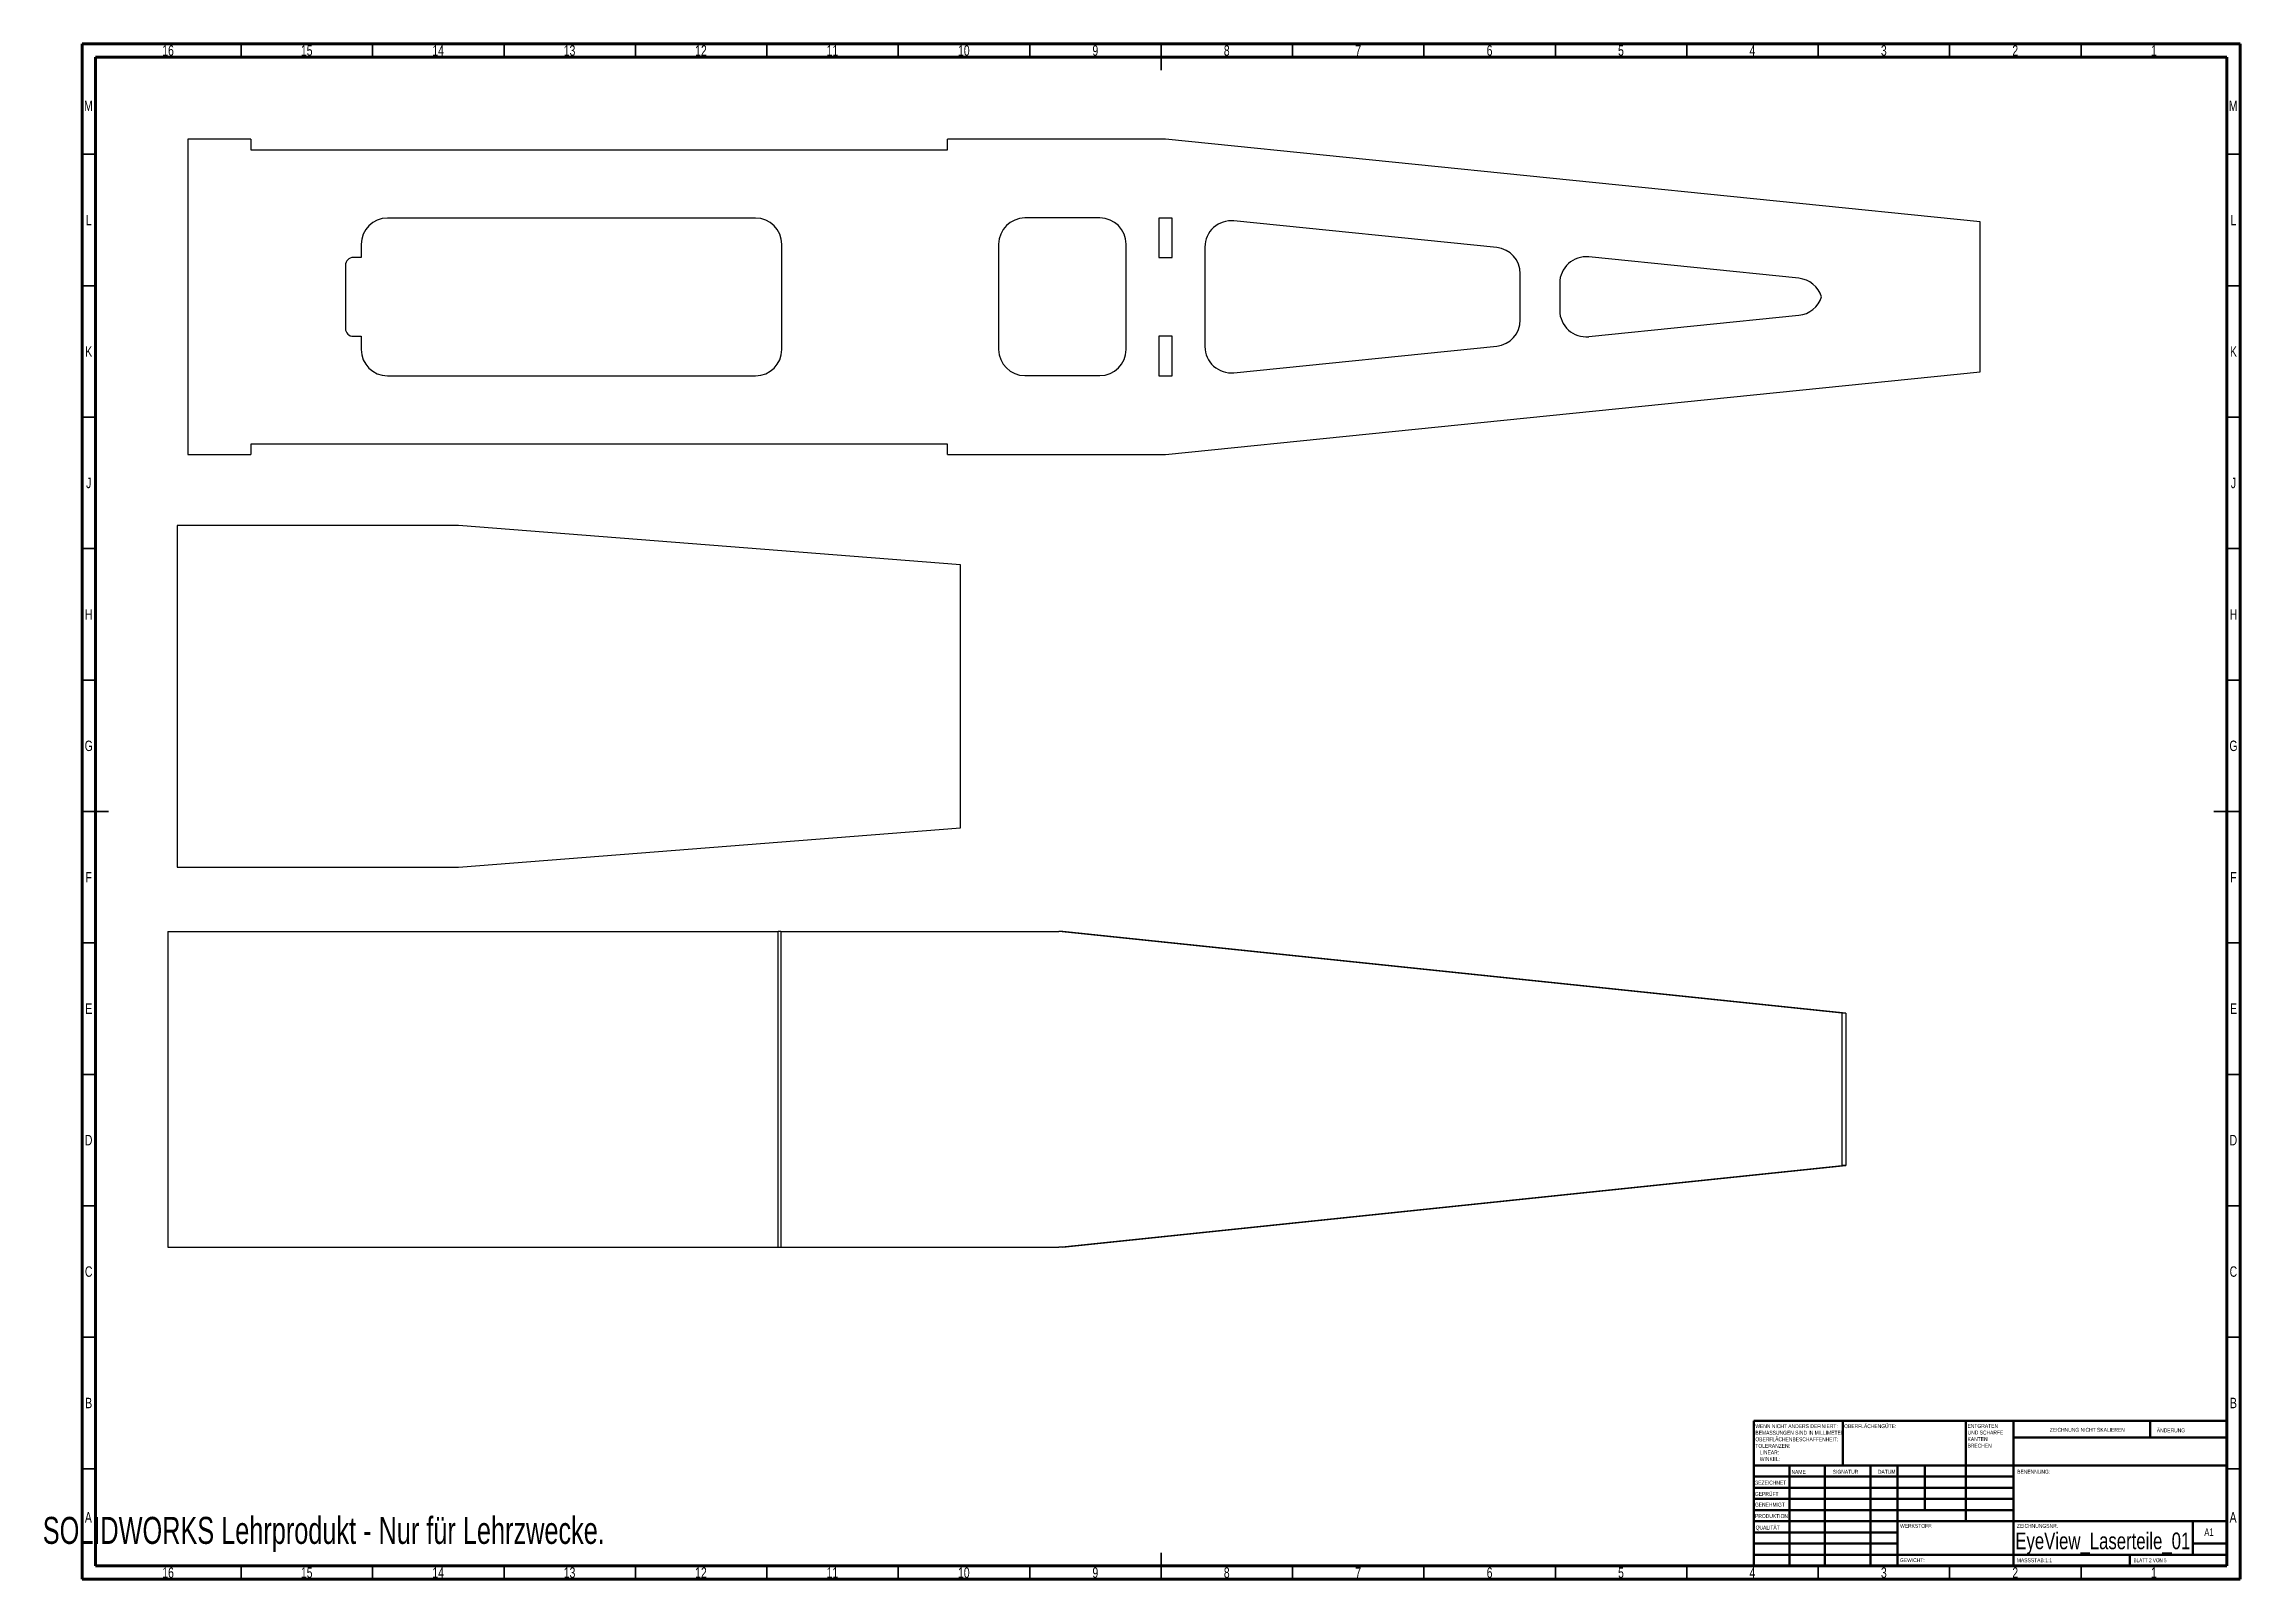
# Paper-space layout 'Blatt4' of a CAD drawing. Header units: millimetres. Extents: x 0 to 836, y 5 to 589.
import ezdxf

# ---------------------------------------------------------------- set-up
doc = ezdxf.new("R2010")
doc.units = ezdxf.units.MM
doc.styles.add('SLDTEXTSTYLE0', font='TXT', dxfattribs={"width": 0.75})
doc.styles.add('SLDTEXTSTYLE1', font='TXT', dxfattribs={"width": 0.692308})
doc.styles.add('SLDTEXTSTYLE2', font='TXT', dxfattribs={"width": 0.7})

# ---------------------------------------------------------------- blocks, each defined once
blk = doc.blocks.new('SW_NOTE_0_3')
at = {"color": 0, "linetype": 'Continuous', "lineweight": 0, "char_height": 1.5, "attachment_point": 1, "style": 'SLDTEXTSTYLE0'}
for s, insert in [('ENTGRATEN', (0, 1.93)), ('UND SCHARFE', (0, -0.57)), ('KANTEN', (0, -3.07)), ('BRECHEN', (0, -5.57))]:
    blk.add_mtext(s, dxfattribs=dict(at, insert=insert))
blk = doc.blocks.new('SW_NOTE_0_4')
at = {"color": 0, "linetype": 'Continuous', "lineweight": 0, "char_height": 1.5, "attachment_point": 1, "style": 'SLDTEXTSTYLE0'}
for s, insert in [('WENN NICHT ANDERS DEFINIERT:', (0, 1.93)), ('TOLERANZEN:', (0, -5.57)), ('OBERFLÄCHENBESCHAFFENHEIT:', (0, -3.07)), ('BEMASSUNGEN SIND IN MILLIMETER', (0, -0.57)), ('LINEAR:', (1.69, -8.07)), ('WINKEL:', (1.69, -10.57))]:
    blk.add_mtext(s, dxfattribs=dict(at, insert=insert))

psp = doc.layouts.new('Blatt4')

# ---------------------------------------------------------------- linework, layer by layer
at = {"color": 7, "linetype": 'Continuous', "lineweight": 70}
for p, q in [((15, 5), (15, 589)), ((15, 589), (836, 589)), ((836, 589), (836, 5)), ((20, 10), (20, 584)), ((20, 584), (831, 584)), ((831, 584), (831, 10)), ((831, 10), (20, 10)), ((836, 5), (15, 5))]:
    psp.add_line(p, q, dxfattribs=at)
at = {"color": 7, "linetype": 'Continuous', "lineweight": 35}
for p, q in [((75.5, 584), (75.5, 589)), ((125.5, 584), (125.5, 589)), ((175.5, 584), (175.5, 589)), ((225.5, 584), (225.5, 589)), ((275.5, 584), (275.5, 589)), ((325.5, 584), (325.5, 589)), ((375.5, 584), (375.5, 589)), ((425.5, 589), (425.5, 579)), ((425.5, 584), (425.5, 589)), ((475.5, 584), (475.5, 589)), ((525.5, 584), (525.5, 589)), ((575.5, 584), (575.5, 589)), ((625.5, 584), (625.5, 589)), ((675.5, 584), (675.5, 589)), ((725.5, 584), (725.5, 589)), ((775.5, 584), (775.5, 589)), ((20, 547), (15, 547)), ((831, 547), (836, 547)), ((20, 497), (15, 497)), ((831, 497), (836, 497)), ((20, 447), (15, 447)), ((831, 447), (836, 447)), ((20, 397), (15, 397)), ((831, 397), (836, 397)), ((20, 347), (15, 347)), ((831, 347), (836, 347)), ((15, 297), (25, 297)), ((20, 297), (15, 297)), ((836, 297), (826, 297)), ((831, 297), (836, 297)), ((20, 247), (15, 247)), ((831, 247), (836, 247)), ((20, 197), (15, 197)), ((831, 197), (836, 197)), ((20, 147), (15, 147)), ((831, 147), (836, 147)), ((20, 97), (15, 97)), ((831, 97), (836, 97)), ((20, 47), (15, 47)), ((831, 47), (836, 47)), ((75.5, 10), (75.5, 5)), ((125.5, 10), (125.5, 5)), ((175.5, 10), (175.5, 5)), ((225.5, 10), (225.5, 5)), ((275.5, 10), (275.5, 5)), ((325.5, 10), (325.5, 5)), ((375.5, 10), (375.5, 5)), ((425.5, 5), (425.5, 15)), ((425.5, 10), (425.5, 5)), ((475.5, 10), (475.5, 5)), ((525.5, 10), (525.5, 5)), ((575.5, 10), (575.5, 5)), ((625.5, 10), (625.5, 5)), ((675.5, 10), (675.5, 5)), ((725.5, 10), (725.5, 5)), ((775.5, 10), (775.5, 5))]:
    psp.add_line(p, q, dxfattribs=at)
at = {"color": 7, "linetype": 'Continuous', "lineweight": 25}
for p, q in [((55.16, 552.77), (55.16, 432.77)), ((79.16, 552.77), (55.16, 552.77)), ((79.16, 552.77), (79.16, 548.77)), ((344.16, 548.77), (344.16, 552.77)), ((427.16, 552.77), (344.16, 552.77)), ((737.16, 521.27), (427.16, 552.77)), ((79.16, 548.77), (344.16, 548.77)), ((271.16, 522.77), (131.16, 522.77)), ((402.16, 522.8), (373.68, 522.8)), ((429.66, 522.77), (424.66, 522.77)), ((424.66, 522.77), (424.66, 507.77)), ((429.66, 507.77), (429.66, 522.77)), ((553.17, 511.52), (453.17, 521.68)), ((737.16, 464.27), (737.16, 521.27)), ((121.16, 512.77), (121.16, 507.77)), ((281.16, 472.77), (281.16, 512.77)), ((363.68, 512.8), (363.68, 472.8)), ((412.16, 472.8), (412.16, 512.8)), ((442.16, 511.73), (442.16, 473.87)), ((115.16, 504.77), (115.16, 480.77)), ((121.16, 507.77), (118.16, 507.77)), ((424.66, 507.77), (429.66, 507.77)), ((562.16, 484.03), (562.16, 501.57)), ((668.17, 499.83), (588.17, 507.96)), ((577.16, 498.01), (577.16, 487.58)), ((588.17, 477.64), (668.17, 485.76)), ((118.16, 477.77), (121.16, 477.77)), ((121.16, 477.77), (121.16, 472.77)), ((429.66, 477.77), (424.66, 477.77)), ((424.66, 477.77), (424.66, 462.77)), ((429.66, 462.77), (429.66, 477.77)), ((453.17, 463.92), (553.17, 474.08)), ((131.16, 462.77), (271.16, 462.77)), ((373.68, 462.8), (402.16, 462.8)), ((424.66, 462.77), (429.66, 462.77)), ((427.16, 432.77), (737.16, 464.27)), ((344.16, 436.77), (79.16, 436.77)), ((79.16, 436.77), (79.16, 432.77)), ((344.16, 432.77), (344.16, 436.77)), ((55.16, 432.77), (79.16, 432.77)), ((344.16, 432.77), (427.16, 432.77)), ((51.15, 405.83), (51.15, 275.83)), ((158.15, 405.83), (51.15, 405.83)), ((349.15, 390.83), (158.15, 405.83)), ((349.15, 290.83), (349.15, 390.83)), ((158.15, 275.83), (349.15, 290.83)), ((51.15, 275.83), (158.15, 275.83)), ((47.63, 251.32), (47.63, 131.32)), ((47.63, 251.32), (279.85, 251.32)), ((279.85, 131.32), (279.85, 251.32)), ((280.81, 251.32), (279.85, 251.32)), ((280.81, 251.32), (280.81, 131.32)), ((280.81, 251.32), (386.63, 251.32)), ((684.47, 220.32), (386.63, 251.32)), ((388.16, 251.32), (386.63, 251.32)), ((686, 220.32), (388.16, 251.32)), ((684.47, 220.32), (684.47, 162.32)), ((686, 220.32), (684.47, 220.32)), ((686, 220.32), (686, 162.32)), ((386.63, 131.32), (684.47, 162.32)), ((388.16, 131.32), (686, 162.32)), ((686, 162.32), (684.47, 162.32)), ((47.63, 131.32), (279.85, 131.32)), ((279.85, 131.32), (280.81, 131.32)), ((280.81, 131.32), (386.63, 131.32)), ((388.16, 131.32), (386.63, 131.32))]:
    psp.add_line(p, q, dxfattribs=at)
at = {"color": 7, "linetype": 'Continuous', "lineweight": 50}
for p, q in [((651, 65.25), (831, 65.25)), ((651, 65.25), (651, 10)), ((684.8, 48.25), (684.8, 65.25)), ((731.6, 65.25), (731.6, 27)), ((749.8, 65.25), (749.8, 10)), ((831, 58.88), (749.8, 58.88)), ((801.8, 58.88), (801.8, 65.25)), ((831, 48.25), (651, 48.25)), ((749.8, 44), (651, 44)), ((664.6, 48.25), (664.6, 10)), ((677.99, 48.25), (677.99, 10)), ((695.4, 48.25), (695.4, 10)), ((705.6, 10), (705.6, 48.25)), ((716, 31.25), (716, 48.25)), ((749.8, 39.75), (651, 39.75)), ((749.8, 35.5), (651, 35.5)), ((749.8, 31.25), (651, 31.25)), ((705.6, 27), (651, 27)), ((705.6, 27), (831, 27)), ((818, 14.25), (818, 27)), ((705.6, 22.75), (651, 22.75)), ((705.6, 18.5), (651, 18.5)), ((831, 18.5), (818, 18.5)), ((651, 14.25), (831, 14.25)), ((794, 10), (794, 14.25))]:
    psp.add_line(p, q, dxfattribs=at)
at = {"color": 7, "linetype": 'Continuous', "lineweight": 25}
for centre, radius, start, end in [((131.16, 512.77), 10, 90, 180), ((271.16, 512.77), 10, 0, 90), ((373.68, 512.8), 10, 90, 180), ((402.16, 512.8), 10, 0, 90), ((452.16, 511.73), 10, 84.19792, 180), ((552.16, 501.57), 10, 0, 84.19792), ((118.16, 504.77), 3, 90, 180), ((587.16, 498.01), 10, 84.19792, 180), ((667.16, 489.88), 10, 16.94417, 84.19792), ((587.16, 487.58), 10, 180, 275.80208), ((667.16, 495.71), 10, 275.80208, 343.05583), ((118.16, 480.77), 3, 180, 270), ((552.16, 484.03), 10, 275.80208, 0), ((131.16, 472.77), 10, 180, 270), ((271.16, 472.77), 10, 270, 0), ((373.68, 472.8), 10, 180, 270), ((402.16, 472.8), 10, 270, 0), ((452.16, 473.87), 10, 180, 275.80208)]:
    psp.add_arc(centre, radius, start, end, dxfattribs=at)

# ---------------------------------------------------------------- block references
at = {"color": 7, "linetype": 'Continuous', "lineweight": 0}
for name, p in [('SW_NOTE_0_4', (651.59, 61.99)), ('SW_NOTE_0_3', (732.31, 62.07))]:
    psp.add_blockref(name, p, dxfattribs=at)

# ---------------------------------------------------------------- texts
for s, insert, char_height, attachment_point, style in [('16', (47.67, 588.47), 3.969, 2, 'SLDTEXTSTYLE0'), ('15', (100.42, 588.47), 3.969, 2, 'SLDTEXTSTYLE0'), ('14', (150.42, 588.47), 3.969, 2, 'SLDTEXTSTYLE0'), ('13', (200.42, 588.47), 3.969, 2, 'SLDTEXTSTYLE0'), ('12', (250.42, 588.47), 3.969, 2, 'SLDTEXTSTYLE0'), ('11', (300.42, 588.47), 3.969, 2, 'SLDTEXTSTYLE0'), ('10', (350.42, 588.47), 3.969, 2, 'SLDTEXTSTYLE0'), ('9', (400.46, 588.47), 3.97, 2, 'SLDTEXTSTYLE0'), ('8', (450.46, 588.47), 3.97, 2, 'SLDTEXTSTYLE0'), ('7', (500.46, 588.47), 3.97, 2, 'SLDTEXTSTYLE0'), ('6', (550.46, 588.47), 3.97, 2, 'SLDTEXTSTYLE0'), ('5', (600.46, 588.47), 3.97, 2, 'SLDTEXTSTYLE0'), ('4', (650.46, 588.47), 3.97, 2, 'SLDTEXTSTYLE0'), ('3', (700.46, 588.47), 3.97, 2, 'SLDTEXTSTYLE0'), ('2', (750.46, 588.47), 3.97, 2, 'SLDTEXTSTYLE0'), ('1', (803.21, 588.47), 3.97, 2, 'SLDTEXTSTYLE0'), ('M', (17.36, 567.47), 3.97, 2, 'SLDTEXTSTYLE0'), ('M', (833.36, 567.47), 3.97, 2, 'SLDTEXTSTYLE0'), ('L', (17.45, 523.97), 3.97, 2, 'SLDTEXTSTYLE0'), ('L', (833.45, 523.97), 3.97, 2, 'SLDTEXTSTYLE0'), ('K', (17.49, 473.97), 3.97, 2, 'SLDTEXTSTYLE0'), ('K', (833.49, 473.97), 3.97, 2, 'SLDTEXTSTYLE0'), ('J', (17.47, 423.97), 3.97, 2, 'SLDTEXTSTYLE0'), ('J', (833.47, 423.97), 3.97, 2, 'SLDTEXTSTYLE0'), ('H', (17.49, 373.97), 3.97, 2, 'SLDTEXTSTYLE0'), ('H', (833.49, 373.97), 3.97, 2, 'SLDTEXTSTYLE0'), ('G', (17.49, 323.97), 3.97, 2, 'SLDTEXTSTYLE0'), ('G', (833.49, 323.97), 3.97, 2, 'SLDTEXTSTYLE0'), ('F', (17.46, 273.97), 3.97, 2, 'SLDTEXTSTYLE0'), ('F', (833.46, 273.97), 3.97, 2, 'SLDTEXTSTYLE0'), ('E', (17.51, 223.97), 3.97, 2, 'SLDTEXTSTYLE0'), ('E', (833.51, 223.97), 3.97, 2, 'SLDTEXTSTYLE0'), ('D', (17.45, 173.97), 3.97, 2, 'SLDTEXTSTYLE0'), ('D', (833.45, 173.97), 3.97, 2, 'SLDTEXTSTYLE0'), ('C', (17.46, 123.97), 3.97, 2, 'SLDTEXTSTYLE0'), ('C', (833.46, 123.97), 3.97, 2, 'SLDTEXTSTYLE0'), ('B', (17.47, 73.97), 3.97, 2, 'SLDTEXTSTYLE0'), ('B', (833.47, 73.97), 3.97, 2, 'SLDTEXTSTYLE0'), ('OBERFLÄCHENGÜTE:', (685.37, 63.92), 1.5, 1, 'SLDTEXTSTYLE0'), ('ZEICHNUNG NICHT SKALIEREN', (763.61, 62.53), 1.5, 1, 'SLDTEXTSTYLE0'), ('ÄNDERUNG', (804.33, 62.33), 1.5, 1, 'SLDTEXTSTYLE0'), ('GEZEICHNET', (651.21, 42.43), 1.5, 1, 'SLDTEXTSTYLE0'), ('NAME', (665.32, 46.5), 1.5, 1, 'SLDTEXTSTYLE0'), ('SIGNATUR', (681.03, 46.56), 1.5, 1, 'SLDTEXTSTYLE0'), ('DATUM', (698.21, 46.58), 1.5, 1, 'SLDTEXTSTYLE0'), ('BENENNUNG:', (751.2, 46.58), 1.5, 1, 'SLDTEXTSTYLE0'), ('GENEHMIGT', (651.4, 34.06), 1.5, 1, 'SLDTEXTSTYLE0'), ('GEPRÜFT', (651.41, 38.15), 1.5, 1, 'SLDTEXTSTYLE0'), ('A', (17.34, 30.47), 3.97, 2, 'SLDTEXTSTYLE0'), ('PRODUKTION', (651.46, 29.73), 1.5, 1, 'SLDTEXTSTYLE0'), ('QUALITÄT', (651.67, 25.35), 1.5, 1, 'SLDTEXTSTYLE0'), ('WERKSTOFF:', (706.65, 25.99), 1.5, 1, 'SLDTEXTSTYLE0'), ('ZEICHNUNGSNR.', (751.07, 25.99), 1.5, 1, 'SLDTEXTSTYLE0'), ('A', (833.34, 30.47), 3.97, 2, 'SLDTEXTSTYLE0'), ('EyeView_Laserteile_01', (783.78, 22.71), 6.35, 2, 'SLDTEXTSTYLE0'), ('A1', (822.39, 24.3), 2.91, 1, 'SLDTEXTSTYLE0'), ('16', (47.67, 9.42), 3.969, 2, 'SLDTEXTSTYLE0'), ('15', (100.42, 9.42), 3.969, 2, 'SLDTEXTSTYLE0'), ('14', (150.42, 9.42), 3.969, 2, 'SLDTEXTSTYLE0'), ('13', (200.42, 9.42), 3.969, 2, 'SLDTEXTSTYLE0'), ('12', (250.42, 9.42), 3.969, 2, 'SLDTEXTSTYLE0'), ('11', (300.42, 9.42), 3.969, 2, 'SLDTEXTSTYLE0'), ('10', (350.42, 9.42), 3.969, 2, 'SLDTEXTSTYLE0'), ('9', (400.46, 9.42), 3.97, 2, 'SLDTEXTSTYLE0'), ('8', (450.46, 9.42), 3.97, 2, 'SLDTEXTSTYLE0'), ('7', (500.46, 9.42), 3.97, 2, 'SLDTEXTSTYLE0'), ('6', (550.46, 9.42), 3.97, 2, 'SLDTEXTSTYLE0'), ('5', (600.46, 9.42), 3.97, 2, 'SLDTEXTSTYLE0'), ('4', (650.46, 9.42), 3.97, 2, 'SLDTEXTSTYLE0'), ('3', (700.46, 9.42), 3.97, 2, 'SLDTEXTSTYLE0'), ('GEWICHT:', (706.62, 12.95), 1.499, 1, 'SLDTEXTSTYLE0'), ('2', (750.46, 9.42), 3.97, 2, 'SLDTEXTSTYLE0'), ('MASSSTAB:1:1', (751.07, 12.9), 1.5, 1, 'SLDTEXTSTYLE0'), ('BLATT 2 VON 5', (795.48, 12.9), 1.5, 1, 'SLDTEXTSTYLE1'), ('1', (803.21, 9.42), 3.97, 2, 'SLDTEXTSTYLE0')]:
    psp.add_mtext(s, dxfattribs=dict(at, insert=insert, char_height=char_height, attachment_point=attachment_point, style=style))
at = {"color": 7, "linetype": 'Continuous', "insert": (0, 28.66), "char_height": 10.2762, "attachment_point": 1, "style": 'SLDTEXTSTYLE2'}
psp.add_mtext('SOLIDWORKS Lehrprodukt - Nur für Lehrzwecke.', dxfattribs=at)

doc.saveas('drawing.dxf')
